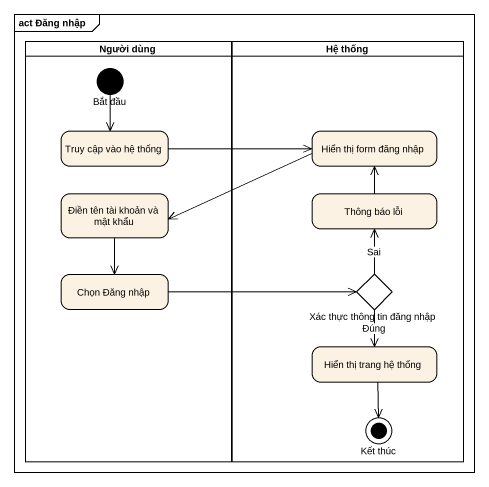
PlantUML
@startuml
mainframe act Đăng nhập
hide empty description
state "Người dùng" as Người_dùng <<partition>> {
  state "Bắt đầu" as Bắt_đầu <<start>>
  state "Truy cập vào hệ thống" as Truy_cập_vào_hệ_thống
  state "Điền tên tài khoản và mật khẩu" as Điền_tên_tài_khoản_và_mật
  state "Chọn Đăng nhập" as Chọn_Đăng_nhập
}
state "Hệ thống" as Hệ_thống <<partition>> {
  state "Hiển thị form đăng nhập" as Hiển_thị_form_đăng_nhập
  state "Thông báo lỗi" as Thông_báo_lỗi
  state "Xác thực thông tin đăng nhập" as Xác_thực_thông_tin_đăng_nhập <<choice>>
  state "Hiển thị trang hệ thống" as Hiển_thị_trang_hệ_thống
  state "Kết thúc" as Kết_thúc <<end>>
}
Bắt_đầu --> Truy_cập_vào_hệ_thống
Truy_cập_vào_hệ_thống -right-> Hiển_thị_form_đăng_nhập
Hiển_thị_form_đăng_nhập -left-> Điền_tên_tài_khoản_và_mật
Điền_tên_tài_khoản_và_mật --> Chọn_Đăng_nhập
Thông_báo_lỗi -up-> Hiển_thị_form_đăng_nhập
Chọn_Đăng_nhập -right-> Xác_thực_thông_tin_đăng_nhập
Xác_thực_thông_tin_đăng_nhập -up-> Thông_báo_lỗi : Sai
Xác_thực_thông_tin_đăng_nhập --> Hiển_thị_trang_hệ_thống : Đúng
Hiển_thị_trang_hệ_thống --> Kết_thúc
@enduml
